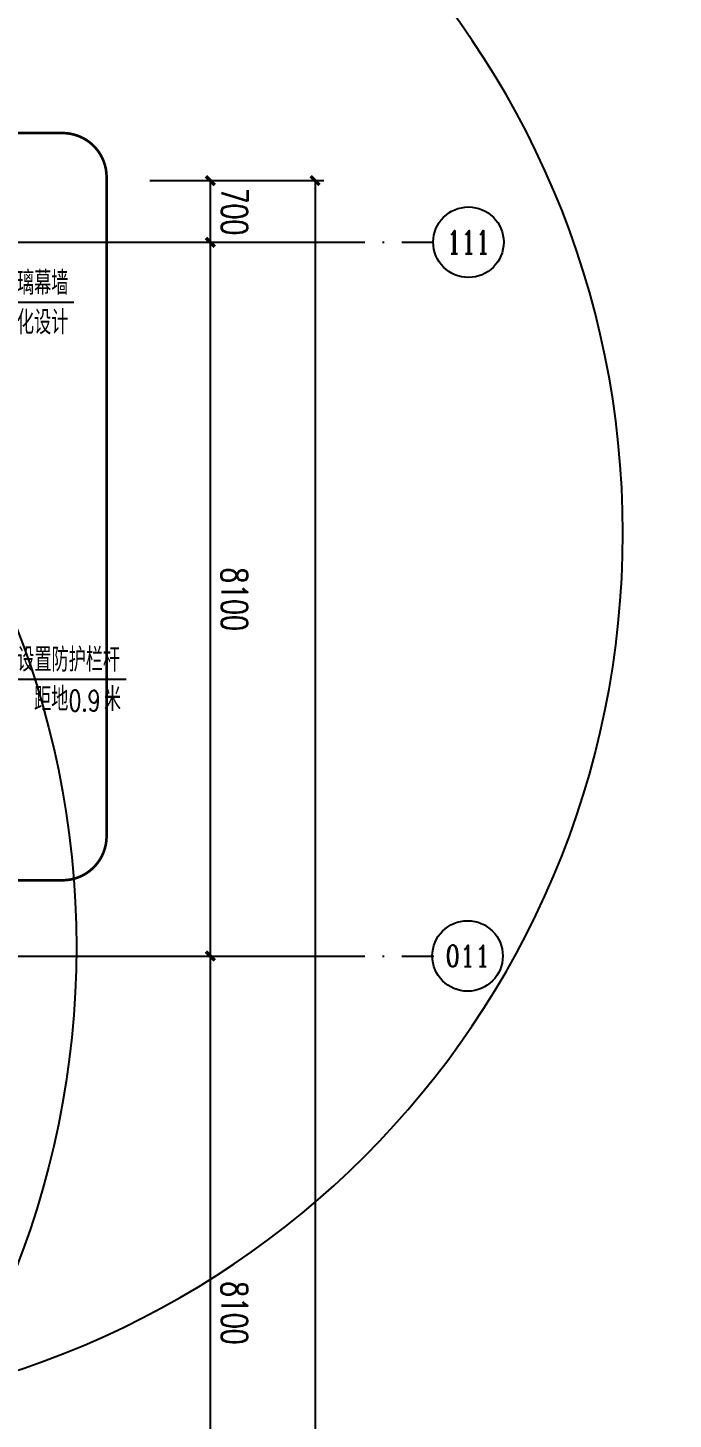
# Model space of a CAD drawing. Extents: x -821772 to -21949, y 506164 to 1049594.
# Drawn here: x -66754 to -59432, y 818464 to 834254 of the extents above; entities that cross this region are included whole.
import ezdxf
from ezdxf.enums import TextEntityAlignment as Align
from ezdxf.xclip import XClip

# ---------------------------------------------------------------- set-up
doc = ezdxf.new("R2010")
doc.units = 0
doc.header["$LTSCALE"] = 1000
doc.header["$MEASUREMENT"] = 0
doc.header["$XCLIPFRAME"] = 2
doc.linetypes.add('10平面20250807_t3$0$DASH', pattern=[0.35, 0.25, -0.1])
doc.linetypes.add('10平面20250807_t3$0$DOTE', pattern=[2.42, 2, -0.2, 0.02, -0.2])
doc.layers.get('Defpoints').update_dxf_attribs({"color": 210})
for name, color, linetype in [('10平面20250807_t3$0$A-AXIS-D', 8, 'Continuous'), ('10平面20250807_t3$0$A-AXIS-DOTE', 8, '10平面20250807_t3$0$DOTE'), ('10平面20250807_t3$0$A-AXIS-DP', 8, 'Continuous'), ('10平面20250807_t3$0$A-AXIS-SYMB', 8, 'Continuous'), ('10平面20250807_t3$0$A-LIN-V', 8, 'Continuous'), ('10平面20250807_t3$0$AS-WALL', 8, 'Continuous'), ('10平面20250807_t3$0$DIM_ELEV', 8, 'Continuous'), ('10平面20250807_t3$0$PUB_TEXT', 8, 'Continuous'), ('10平面20250807_t3$0$SB_ZF消火栓', 10, 'Continuous')]:
    doc.layers.add(name, color=color, linetype=linetype)
doc.styles.add('10平面20250807_t3$0$_TCH_AXIS', font='COMPLEX', dxfattribs={"bigfont": 'GBCBIG'})
doc.styles.add('10平面20250807_t3$0$_TCH_DIM', font='SIMPLEX', dxfattribs={"bigfont": 'GBCBIG'})
doc.styles.add('10平面20250807_t3$0$_TCH_DIM_T3', font='SIMPLEX', dxfattribs={"width": 0.705882, "bigfont": 'GBCBIG'})
doc.styles.add('10平面20250807_t3$0$A-DIM_T3', font='SIMPLEX', dxfattribs={"width": 0.705882, "bigfont": 'GBCBIG'})
doc.dimstyles.new('10平面20250807_t3$0$_TCH_ARCH&&100', dxfattribs={"dimtxt": 297.5, "dimasz": 100, "dimexe": 100, "dimexo": 100, "dimgap": 126.25, "dimtad": 1, "dimdec": 0, "dimzin": 0, "dimdsep": 46, "dimtxsty": '10平面20250807_t3$0$_TCH_DIM_T3', "dimblk": '10平面20250807_t3$0$_ArchTick', "dimcen": 0.09, "dimclrt": 7, "dimazin": 2, "dimtfac": 1, "dimtdec": 0, "dimtix": 1, "dimtmove": 2, "dimatfit": 3, "dimfxl": 0, "dimtolj": 1, "dimtzin": 0, "dimarcsym": 0})
doc.dimstyles.new('10平面20250807_t3$0$A-DIM&&100', dxfattribs={"dimtxt": 297.5, "dimasz": 100, "dimexe": 100, "dimexo": 100, "dimgap": 126.25, "dimtad": 1, "dimdec": 0, "dimzin": 0, "dimdsep": 46, "dimtxsty": '10平面20250807_t3$0$A-DIM_T3', "dimblk": '10平面20250807_t3$0$_ArchTick', "dimcen": 0.09, "dimclrt": 7, "dimazin": 2, "dimtfac": 1, "dimtdec": 0, "dimtix": 1, "dimtmove": 2, "dimatfit": 3, "dimfxl": 0, "dimtolj": 1, "dimtzin": 0, "dimarcsym": 0})

# ---------------------------------------------------------------- blocks, each defined once
blk = doc.blocks.new('10平面20250807_t3$0$_ArchTick')
at = {"color": 0, "linetype": 'ByBlock', "const_width": 0.4}
blk.add_lwpolyline([(-0.5, -0.5), (0.5, 0.5)], dxfattribs=at)
blk = doc.blocks.new('*D9973')
at = {"layer": '10平面20250807_t3$0$A-AXIS-D', "color": 0, "lineweight": -2}
for p, q in [((155366, 27700), (156152, 27700)), ((156052, 27700), (156052, 27000)), ((155366, 27000), (156152, 27000))]:
    blk.add_line(p, q, dxfattribs=at)
at = {"layer": 'Defpoints', "color": 0}
for p in [(155266, 27700), (155266, 27000), (156052, 27000)]:
    blk.add_point(p, dxfattribs=at)
at = {"layer": '10平面20250807_t3$0$A-AXIS-D', "color": 0, "lineweight": -2, "xscale": 100, "yscale": 100, "zscale": 100}
for p, rotation in [((156052, 27700), 90), ((156052, 27000), 270)]:
    blk.add_blockref('10平面20250807_t3$0$_ArchTick', p, dxfattribs=dict(at, rotation=rotation))
at = {"layer": '10平面20250807_t3$0$A-AXIS-D', "color": 7, "insert": (156327, 27350), "char_height": 297.5, "attachment_point": 5, "rotation": 270, "style": '10平面20250807_t3$0$A-DIM_T3'}
blk.add_mtext('\\A1;700', dxfattribs=at)
blk = doc.blocks.new('*D9974')
at = {"layer": '10平面20250807_t3$0$A-AXIS-D', "color": 0, "lineweight": -2}
for p, q in [((155366, 27000), (156152, 27000)), ((156052, 27000), (156052, 18900)), ((155366, 18900), (156152, 18900))]:
    blk.add_line(p, q, dxfattribs=at)
at = {"layer": 'Defpoints', "color": 0}
for p in [(155266, 27000), (155266, 18900), (156052, 18900)]:
    blk.add_point(p, dxfattribs=at)
at = {"layer": '10平面20250807_t3$0$A-AXIS-D', "color": 0, "lineweight": -2, "xscale": 100, "yscale": 100, "zscale": 100}
for p, rotation in [((156052, 27000), 90), ((156052, 18900), 270)]:
    blk.add_blockref('10平面20250807_t3$0$_ArchTick', p, dxfattribs=dict(at, rotation=rotation))
at = {"layer": '10平面20250807_t3$0$A-AXIS-D', "color": 7, "insert": (156327, 22950), "char_height": 297.5, "attachment_point": 5, "rotation": 270, "style": '10平面20250807_t3$0$A-DIM_T3'}
blk.add_mtext('\\A1;8100', dxfattribs=at)
blk = doc.blocks.new('*D9975')
at = {"layer": '10平面20250807_t3$0$A-AXIS-D', "color": 0, "lineweight": -2}
for p, q in [((155366, 18900), (156152, 18900)), ((156052, 18900), (156052, 10800)), ((155366, 10800), (156152, 10800))]:
    blk.add_line(p, q, dxfattribs=at)
at = {"layer": 'Defpoints', "color": 0}
for p in [(155266, 18900), (155266, 10800), (156052, 10800)]:
    blk.add_point(p, dxfattribs=at)
at = {"layer": '10平面20250807_t3$0$A-AXIS-D', "color": 0, "lineweight": -2, "xscale": 100, "yscale": 100, "zscale": 100}
for p, rotation in [((156052, 18900), 90), ((156052, 10800), 270)]:
    blk.add_blockref('10平面20250807_t3$0$_ArchTick', p, dxfattribs=dict(at, rotation=rotation))
at = {"layer": '10平面20250807_t3$0$A-AXIS-D', "color": 7, "insert": (156327, 14850), "char_height": 297.5, "attachment_point": 5, "rotation": 270, "style": '10平面20250807_t3$0$A-DIM_T3'}
blk.add_mtext('\\A1;8100', dxfattribs=at)
blk = doc.blocks.new('*D10010')
at = {"layer": '10平面20250807_t3$0$A-AXIS-D', "color": 0, "lineweight": -2}
for p, q in [((155366, 27700), (157342, 27700)), ((157242, 27700), (157242, -63700)), ((155366, -63700), (157342, -63700))]:
    blk.add_line(p, q, dxfattribs=at)
at = {"layer": 'Defpoints', "color": 0}
for p in [(155266, 27700), (155266, -63700), (157242, -63700)]:
    blk.add_point(p, dxfattribs=at)
at = {"layer": '10平面20250807_t3$0$A-AXIS-D', "color": 0, "lineweight": -2, "xscale": 100, "yscale": 100, "zscale": 100}
for p, rotation in [((157242, 27700), 90), ((157242, -63700), 270)]:
    blk.add_blockref('10平面20250807_t3$0$_ArchTick', p, dxfattribs=dict(at, rotation=rotation))
at = {"layer": '10平面20250807_t3$0$A-AXIS-D', "color": 7, "insert": (157517, -18000), "char_height": 297.5, "attachment_point": 5, "rotation": 270, "style": '10平面20250807_t3$0$_TCH_DIM_T3'}
blk.add_mtext('\\A1;91400', dxfattribs=at)
blk = doc.blocks.new('10平面20250807_t3$0$3132')
at = {"layer": '10平面20250807_t3$0$DIM_ELEV', "linetype": '10平面20250807_t3$0$DASH', "const_width": 30}
blk.add_lwpolyline([(-77020, 833060), (-66360, 833060, -0.414214), (-65860, 832560), (-65860, 825080, -0.414214), (-66360, 824580), (-77020, 824580, -0.414214), (-77520, 825080), (-77520, 832560, -0.414214)], format="xyb", close=True, dxfattribs=at)
blk = doc.blocks.new('10平面20250807_t3$0$A$C5D961328')
at = {"layer": '10平面20250807_t3$0$A-LIN-V', "ltscale": 500}
blk.add_circle((350, 40), 10001, dxfattribs=at)
blk = doc.blocks.new('10平面20250807_t3$0$234243242332')
at = {"layer": '10平面20250807_t3$0$SB_ZF消火栓', "xscale": -1, "rotation": 180}
blk.add_blockref('10平面20250807_t3$0$A$C5D961328', (-70354, 828560), dxfattribs=at)
at = {"layer": '10平面20250807_t3$0$SB_ZF消火栓'}
blk.add_blockref('10平面20250807_t3$0$A$C5D961328', (-76554, 823780), dxfattribs=at)
blk = doc.blocks.new('10平面20250807_t3$0$dote')
at = {"layer": '10平面20250807_t3$0$A-AXIS-D'}
for centre in [(158981.5, 27001.1), (158971.5, 18901.1)]:
    blk.add_circle(centre, 400, dxfattribs=at)
at = {"layer": '10平面20250807_t3$0$A-AXIS-DOTE'}
for p, q in [((134026.4, 27000), (158590, 27000)), ((134026.4, 18900), (158590, 18900))]:
    blk.add_line(p, q, dxfattribs=at)
at = {"layer": '10平面20250807_t3$0$PUB_TEXT', "style": '10平面20250807_t3$0$_TCH_AXIS'}
for s, height, p, p2 in [('111', 265.5, (158735, 26868.4), (159228, 26868.4)), ('011', 241.21, (158718.8, 18780.5), (159224.2, 18780.5))]:
    blk.add_text(s, height=height, dxfattribs=at).set_placement(p, p2, align=Align.FIT)
at = {"layer": '10平面20250807_t3$0$A-AXIS-D'}
for base, p1, p2, dimstyle, picture, middle in [((156052.2, 27000), (155265.8, 27700), (155265.8, 27000), '10平面20250807_t3$0$A-DIM&&100', '*D9973', (156327.2, 27350)), ((157241.9, -63700), (155265.8, 27700), (155265.8, -63700), '10平面20250807_t3$0$_TCH_ARCH&&100', '*D10010', (157516.9, -18000)), ((156052.2, 18900), (155265.8, 27000), (155265.8, 18900), '10平面20250807_t3$0$A-DIM&&100', '*D9974', (156327.2, 22950)), ((156052.2, 10800), (155265.8, 18900), (155265.8, 10800), '10平面20250807_t3$0$A-DIM&&100', '*D9975', (156327.2, 14850))]:
    dim = blk.add_linear_dim(base=base, p1=p1, p2=p2, angle=270, dimstyle=dimstyle, override={"dimgap": 0}, dxfattribs=at)
    dim.commit()
    dim.dimension.update_dxf_attribs({"geometry": picture, "text_midpoint": middle, "dimtype": 129, "text_rotation": 270})
blk = doc.blocks.new('10平面20250807_t3')
at = {"layer": '10平面20250807_t3$0$A-AXIS-SYMB'}
for p, q in [((-67640, 831140), (-66230, 831140)), ((-68097.7, 826864), (-65639.2, 826864))]:
    blk.add_line(p, q, dxfattribs=at)
at = {"layer": '10平面20250807_t3$0$A-AXIS-DP'}
blk.add_blockref('10平面20250807_t3$0$3132', (0, 0), dxfattribs=at)
at = {"layer": '10平面20250807_t3$0$AS-WALL'}
blk.add_blockref('10平面20250807_t3$0$dote', (-220736.4, 804820), dxfattribs=at)
at = {"layer": '10平面20250807_t3$0$SB_ZF消火栓', "linetype": 'Continuous'}
blk.add_blockref('10平面20250807_t3$0$234243242332', (0, 0), dxfattribs=at)
at = {"layer": '10平面20250807_t3$0$PUB_TEXT', "style": '10平面20250807_t3$0$_TCH_DIM'}
for s, height, p in [('玻璃幕墙', 270.07, (-67070.6, 831224)), ('厂家深化设计', 270.07, (-67460.8, 830776)), ('落地玻璃处，设置防护栏杆', 270.071, (-68040.6, 826948)), ('距地', 270.07, (-66683.2, 826500)), ('米', 270.1, (-65890, 826500))]:
    blk.add_text(s, height=height, dxfattribs=at).set_placement(p)
at = {"layer": '10平面20250807_t3$0$PUB_TEXT', "style": '10平面20250807_t3$0$_TCH_DIM', "width": 0.705882}
blk.add_text('0.9', height=238, dxfattribs=at).set_placement((-66290, 826500))

msp = doc.modelspace()

# ---------------------------------------------------------------- block references
at = {"ltscale": 100}
ref = msp.add_blockref('10平面20250807_t3', (0, 0), dxfattribs=at)
XClip(ref).set_block_clipping_path([(-386212.6353242097, 506163.79756496), (-21948.7593967821, 884998.2285294847)])

# ---------------------------------------------------------------- next in the draw order: linework, layer by layer
msp.add_circle((-72704.2, 818120), 37500, dxfattribs=at)

doc.saveas('drawing.dxf')
